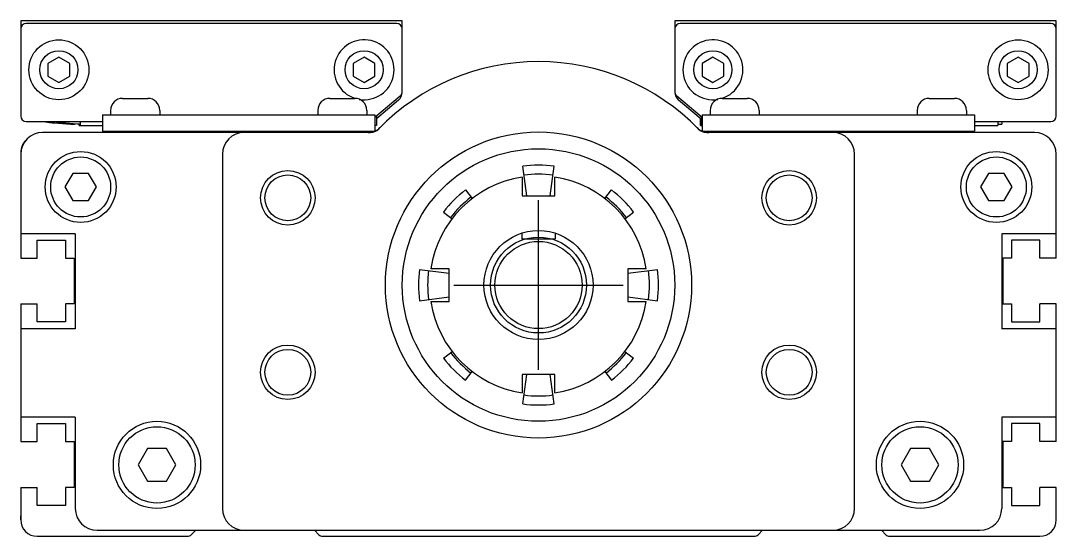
# Model space of a CAD drawing. Extents: x 2.4 to 39.5, y 2.1 to 24.3.
# Drawn here: x 35.723 to 39.464, y 12.928 to 14.791 of the extents above; entities that cross this region are included whole.
import ezdxf

# ---------------------------------------------------------------- set-up
doc = ezdxf.new("R2010")
doc.units = 0
doc.header["$LTSCALE"] = 1.87
doc.header["$MEASUREMENT"] = 0
doc.linetypes.add('CENTER', pattern=[0.6, 0.375, -0.075, 0.075, -0.075])
doc.layers.get('0').update_dxf_attribs({"linetype": 'CONTINUOUS'})

msp = doc.modelspace()

# ---------------------------------------------------------------- linework, layer by layer
for p, q in [((35.7234, 14.7905), (35.7234, 14.446)), ((37.1014, 14.7905), (35.7234, 14.7905)), ((37.0817, 14.7807), (35.7431, 14.7807)), ((37.1014, 14.534), (37.1014, 14.7905)), ((38.0856, 14.7905), (38.0856, 14.534)), ((39.4636, 14.7905), (38.0856, 14.7905)), ((39.4439, 14.7807), (38.1053, 14.7807)), ((39.4636, 14.446), (39.4636, 14.7905)), ((35.8612, 14.6588), (35.8218, 14.6361)), ((35.8218, 14.6361), (35.8218, 14.5906)), ((35.9006, 14.6361), (35.8612, 14.6588)), ((35.9006, 14.5906), (35.9006, 14.6361)), ((36.9636, 14.6588), (36.9242, 14.6361)), ((36.9242, 14.6361), (36.9242, 14.5906)), ((37.0029, 14.6361), (36.9636, 14.6588)), ((37.0029, 14.5906), (37.0029, 14.6361)), ((38.2234, 14.6588), (38.184, 14.6361)), ((38.184, 14.6361), (38.184, 14.5906)), ((38.2628, 14.6361), (38.2234, 14.6588)), ((38.2628, 14.5906), (38.2628, 14.6361)), ((39.3258, 14.6588), (39.2864, 14.6361)), ((39.2864, 14.6361), (39.2864, 14.5906)), ((39.3651, 14.6361), (39.3258, 14.6588)), ((39.3651, 14.5906), (39.3651, 14.6361)), ((35.8218, 14.5906), (35.8612, 14.5679)), ((35.8612, 14.5679), (35.9006, 14.5906)), ((36.9242, 14.5906), (36.9636, 14.5679)), ((36.9636, 14.5679), (37.0029, 14.5906)), ((38.184, 14.5906), (38.2234, 14.5679)), ((38.2234, 14.5679), (38.2628, 14.5906)), ((39.2864, 14.5906), (39.3258, 14.5679)), ((39.3258, 14.5679), (39.3651, 14.5906)), ((37.0029, 14.4422), (37.0943, 14.5189)), ((38.0926, 14.5189), (38.184, 14.4422)), ((36.0915, 14.5101), (36.1821, 14.5101)), ((36.8396, 14.5101), (36.9301, 14.5101)), ((37.0873, 14.5031), (37.0081, 14.4366)), ((38.1802, 14.4356), (38.0997, 14.5031)), ((38.2569, 14.5101), (38.3474, 14.5101)), ((39.0049, 14.5101), (39.0954, 14.5101)), ((36.0187, 14.451), (36.0187, 14.392)), ((36.0187, 14.451), (37.0029, 14.451)), ((36.0482, 14.4668), (36.0482, 14.451)), ((36.2254, 14.4668), (36.2254, 14.451)), ((36.7962, 14.4668), (36.7962, 14.451)), ((36.9734, 14.4668), (36.9734, 14.451)), ((37.0029, 14.451), (37.0029, 14.3927)), ((37.0081, 14.4465), (37.0081, 14.4121)), ((38.1822, 14.4438), (38.1822, 14.4121)), ((38.184, 14.451), (38.184, 14.3927)), ((38.184, 14.451), (39.1683, 14.451)), ((38.2136, 14.4668), (38.2136, 14.451)), ((38.3907, 14.4668), (38.3907, 14.451)), ((38.9616, 14.4668), (38.9616, 14.451)), ((39.1388, 14.4668), (39.1388, 14.451)), ((39.1683, 14.451), (39.1683, 14.392)), ((35.7431, 14.4264), (36.0187, 14.4264)), ((35.8274, 14.423), (35.8366, 14.422)), ((35.9203, 14.4188), (35.9203, 14.4165)), ((35.9348, 14.4121), (35.9348, 14.418)), ((35.9348, 14.4121), (36.0187, 14.4121)), ((35.9381, 14.4264), (35.9381, 14.4121)), ((37.0081, 14.4121), (37.0029, 14.4121)), ((38.1789, 14.4121), (38.1789, 14.4356)), ((38.1789, 14.4121), (38.184, 14.4121)), ((39.1683, 14.4264), (39.4439, 14.4264)), ((39.1683, 14.4121), (39.2522, 14.4121)), ((39.2522, 14.4264), (39.2522, 14.4121)), ((39.2522, 14.4174), (39.2667, 14.4165)), ((39.2667, 14.4264), (39.2667, 14.4165)), ((36.9871, 14.387), (35.8022, 14.387)), ((36.0187, 14.392), (37.0013, 14.392)), ((36.0876, 14.392), (36.0876, 14.387)), ((36.186, 14.392), (36.186, 14.387)), ((36.2768, 14.387), (36.2768, 14.392)), ((36.666, 14.387), (36.666, 14.392)), ((36.7864, 14.387), (36.7864, 14.392)), ((36.8356, 14.392), (36.8356, 14.387)), ((36.934, 14.392), (36.934, 14.387)), ((38.1857, 14.392), (39.1683, 14.392)), ((39.3848, 14.387), (38.1999, 14.387)), ((38.2529, 14.392), (38.2529, 14.387)), ((38.3514, 14.392), (38.3514, 14.387)), ((38.4006, 14.387), (38.4006, 14.392)), ((38.5209, 14.387), (38.5209, 14.392)), ((38.9101, 14.387), (38.9101, 14.392)), ((39.001, 14.392), (39.001, 14.387)), ((39.0994, 14.392), (39.0994, 14.387)), ((35.7234, 14.3082), (35.7234, 13.9332)), ((36.4518, 14.3082), (36.4518, 13.0287)), ((38.7352, 13.0287), (38.7352, 14.3082)), ((39.4636, 13.9332), (39.4636, 14.3082)), ((37.551, 14.1586), (37.537, 14.2652)), ((37.636, 14.1586), (37.65, 14.2652)), ((35.9115, 14.2392), (35.8831, 14.19)), ((35.9684, 14.2392), (35.9115, 14.2392)), ((35.9968, 14.19), (35.9684, 14.2392)), ((37.5344, 14.225), (37.5344, 14.1586)), ((37.6525, 14.1586), (37.6525, 14.225)), ((39.2186, 14.2392), (39.1902, 14.19)), ((39.2754, 14.2392), (39.2186, 14.2392)), ((39.3039, 14.19), (39.2754, 14.2392)), ((35.8831, 14.19), (35.9115, 14.1408)), ((35.9684, 14.1408), (35.9968, 14.19)), ((37.3299, 14.1794), (37.3539, 14.1481)), ((37.8331, 14.1481), (37.8571, 14.1794)), ((39.1902, 14.19), (39.2186, 14.1408)), ((39.2754, 14.1408), (39.3039, 14.19)), ((35.9115, 14.1408), (35.9684, 14.1408)), ((37.5344, 14.1586), (37.6525, 14.1586)), ((39.2186, 14.1408), (39.2754, 14.1408)), ((37.2499, 14.0994), (37.2812, 14.0754)), ((37.9058, 14.0754), (37.9371, 14.0994)), ((35.9204, 14.021), (35.7234, 14.021)), ((35.9204, 14.021), (35.9204, 13.678)), ((37.5335, 14.0233), (37.5335, 14.0027)), ((37.5335, 14.0027), (37.6535, 14.0027)), ((37.6535, 14.0233), (37.6535, 14.0027)), ((39.4636, 14.021), (39.2666, 14.021)), ((39.2666, 14.021), (39.2666, 13.678)), ((37.1641, 13.8923), (37.2707, 13.8783)), ((37.2707, 13.8949), (37.2042, 13.8949)), ((37.2707, 13.7767), (37.2707, 13.8949)), ((37.9827, 13.8949), (37.9163, 13.8949)), ((37.9163, 13.8949), (37.9163, 13.7767)), ((37.9163, 13.8783), (38.0229, 13.8923)), ((35.7234, 13.7678), (35.7234, 13.2704)), ((37.1641, 13.7793), (37.2707, 13.7933)), ((37.2042, 13.7767), (37.2707, 13.7767)), ((37.9163, 13.7933), (38.0229, 13.7793)), ((37.9163, 13.7767), (37.9827, 13.7767)), ((39.4636, 13.2704), (39.4636, 13.7678)), ((35.9204, 13.678), (35.7234, 13.678)), ((39.4636, 13.678), (39.2666, 13.678)), ((37.2499, 13.5722), (37.2812, 13.5962)), ((37.9058, 13.5962), (37.9371, 13.5722)), ((37.3299, 13.4922), (37.3539, 13.5235)), ((37.6525, 13.513), (37.5344, 13.513)), ((37.5344, 13.513), (37.5344, 13.4466)), ((37.537, 13.4064), (37.551, 13.513)), ((37.65, 13.4064), (37.636, 13.513)), ((37.6525, 13.4466), (37.6525, 13.513)), ((37.8331, 13.5235), (37.8571, 13.4922)), ((35.9204, 13.359), (35.7234, 13.359)), ((35.9204, 13.359), (35.9204, 13.0287)), ((39.4636, 13.359), (39.2666, 13.359)), ((39.2666, 13.359), (39.2666, 13.0287)), ((36.1814, 13.2452), (36.1473, 13.1862)), ((36.2496, 13.2452), (36.1814, 13.2452)), ((36.2837, 13.1862), (36.2496, 13.2452)), ((38.9373, 13.2452), (38.9033, 13.1862)), ((39.0055, 13.2452), (38.9373, 13.2452)), ((39.0396, 13.1862), (39.0055, 13.2452)), ((36.1473, 13.1862), (36.1814, 13.1271)), ((36.2496, 13.1271), (36.2837, 13.1862)), ((38.9033, 13.1862), (38.9373, 13.1271)), ((39.0055, 13.1271), (39.0396, 13.1862)), ((35.7234, 13.105), (35.7234, 12.9874)), ((36.1814, 13.1271), (36.2496, 13.1271)), ((38.9373, 13.1271), (39.0055, 13.1271)), ((39.4636, 12.9874), (39.4636, 13.105)), ((35.7234, 12.9874), (35.7234, 13.0023)), ((39.4636, 12.9874), (39.4636, 13.0023)), ((35.9992, 12.95), (39.1878, 12.95)), ((36.3553, 12.95), (36.3394, 12.9341)), ((36.8003, 12.9341), (36.7844, 12.95)), ((38.4025, 12.95), (38.3867, 12.9341)), ((38.8476, 12.9341), (38.8317, 12.95)), ((35.7825, 12.9283), (36.3255, 12.9283)), ((36.8142, 12.9283), (38.3727, 12.9283)), ((38.8615, 12.9283), (39.4045, 12.9283))]:
    msp.add_line(p, q)
at = {"color": 2, "linetype": 'CENTER'}
for p, q in [((37.5935, 13.5298), (37.5935, 14.1418)), ((37.2875, 13.8358), (37.8995, 13.8358))]:
    msp.add_line(p, q, dxfattribs=at)
at = {"color": 7, "linetype": 'CONTINUOUS'}
for p, q in [((35.7826, 13.9981), (35.885, 13.9981)), ((35.7826, 13.9332), (35.7826, 13.9981)), ((35.885, 13.9981), (35.885, 13.9332)), ((39.4044, 13.9981), (39.302, 13.9981)), ((39.302, 13.9981), (39.302, 13.9332)), ((39.4044, 13.9332), (39.4044, 13.9981)), ((35.7234, 13.9332), (35.7826, 13.9332)), ((35.885, 13.9332), (35.9165, 13.9332)), ((35.9165, 13.9332), (35.9165, 13.7678)), ((39.2705, 13.9332), (39.2705, 13.7678)), ((39.302, 13.9332), (39.2705, 13.9332)), ((39.4636, 13.9332), (39.4044, 13.9332)), ((35.7234, 13.7678), (35.7826, 13.7678)), ((35.7826, 13.7029), (35.7826, 13.7678)), ((35.9165, 13.7678), (35.885, 13.7678)), ((35.885, 13.7678), (35.885, 13.7029)), ((39.2705, 13.7678), (39.302, 13.7678)), ((39.302, 13.7678), (39.302, 13.7029)), ((39.4044, 13.7029), (39.4044, 13.7678)), ((39.4636, 13.7678), (39.4044, 13.7678)), ((35.885, 13.7029), (35.7826, 13.7029)), ((39.302, 13.7029), (39.4044, 13.7029)), ((35.7826, 13.2704), (35.7826, 13.3354)), ((35.7826, 13.3354), (35.885, 13.3354)), ((35.885, 13.3354), (35.885, 13.2704)), ((39.4044, 13.3354), (39.302, 13.3354)), ((39.302, 13.3354), (39.302, 13.2704)), ((39.4044, 13.2704), (39.4044, 13.3354)), ((35.7234, 13.2704), (35.7826, 13.2704)), ((35.885, 13.2704), (35.9165, 13.2704)), ((35.9165, 13.2704), (35.9165, 13.105)), ((39.302, 13.2704), (39.2705, 13.2704)), ((39.2705, 13.2704), (39.2705, 13.105)), ((39.4636, 13.2704), (39.4044, 13.2704)), ((35.7234, 13.105), (35.7826, 13.105)), ((35.7826, 13.0401), (35.7826, 13.105)), ((35.885, 13.105), (35.885, 13.0401)), ((35.9165, 13.105), (35.885, 13.105)), ((39.2705, 13.105), (39.302, 13.105)), ((39.302, 13.105), (39.302, 13.0401)), ((39.4044, 13.0401), (39.4044, 13.105)), ((39.4636, 13.105), (39.4044, 13.105)), ((35.885, 13.0401), (35.7826, 13.0401)), ((39.302, 13.0401), (39.4044, 13.0401))]:
    msp.add_line(p, q, dxfattribs=at)
for points in [[(35.8122, 14.426), (35.8125, 14.4257), (35.8152, 14.4248), (35.8202, 14.4239), (35.8274, 14.423)], [(35.8366, 14.422), (35.8476, 14.4211), (35.8601, 14.4202), (35.874, 14.4193), (35.8888, 14.4184), (35.9044, 14.4174), (35.9203, 14.4165)], [(35.8515, 14.426), (35.8519, 14.4257), (35.8546, 14.4248), (35.8596, 14.4239), (35.8668, 14.423), (35.8759, 14.422), (35.8869, 14.4211), (35.8995, 14.4202), (35.9133, 14.4193), (35.9282, 14.4184), (35.9381, 14.4178)]]:
    msp.add_lwpolyline(points)
for centre, radius in [((35.8612, 14.6134), 0.1083), ((39.3258, 14.6134), 0.1083), ((35.8612, 14.6134), 0.0689), ((36.9636, 14.6134), 0.0689), ((38.2234, 14.6134), 0.0689), ((39.3258, 14.6134), 0.0689), ((37.5935, 13.8358), 0.5528), ((37.5935, 13.8358), 0.4921), ((35.9399, 14.19), 0.128), ((35.9399, 14.19), 0.1083), ((39.247, 14.19), 0.128), ((39.247, 14.19), 0.1083), ((36.688, 14.1508), 0.0984), ((36.688, 14.1508), 0.0827), ((38.499, 14.1508), 0.0984), ((38.499, 14.1508), 0.0827), ((37.5935, 13.8358), 0.1969), ((37.5935, 13.8358), 0.1732), ((37.5935, 13.8358), 0.1575), ((36.688, 13.5208), 0.0984), ((38.499, 13.5208), 0.0984), ((36.688, 13.5208), 0.0827), ((38.499, 13.5208), 0.0827), ((36.2155, 13.1862), 0.1575), ((36.2155, 13.1862), 0.1378), ((38.9714, 13.1862), 0.1575), ((38.9714, 13.1862), 0.1378)]:
    msp.add_circle(centre, radius)
for centre, radius, start, end in [((35.7431, 14.761), 0.0197, 90, 180), ((37.0817, 14.761), 0.0197, 0, 90), ((38.1053, 14.761), 0.0197, 90, 180), ((39.4439, 14.761), 0.0197, 0, 90), ((36.9636, 14.6134), 0.1083, 260.818, 252.033), ((38.2234, 14.6134), 0.1083, 287.967, 279.182), ((37.5935, 13.8358), 0.8071, 44.2407, 135.7593), ((37.062, 14.5333), 0.0394, 310, 0), ((37.0817, 14.534), 0.0197, 310, 0), ((38.1053, 14.534), 0.0197, 180, 230), ((38.125, 14.5333), 0.0394, 180, 230), ((36.0915, 14.4668), 0.0433, 90, 180), ((36.1821, 14.4668), 0.0433, 0, 90), ((36.8396, 14.4668), 0.0433, 90, 180), ((36.9301, 14.4668), 0.0433, 0, 90), ((38.2569, 14.4668), 0.0433, 90, 180), ((38.3474, 14.4668), 0.0433, 0, 90), ((39.0049, 14.4668), 0.0433, 90, 180), ((39.0954, 14.4668), 0.0433, 0, 90), ((35.7431, 14.446), 0.0197, 180, 270), ((39.4439, 14.446), 0.0197, 270, 0), ((36.9788, 14.446), 0.0591, 270, 315.1572), ((38.2082, 14.446), 0.0591, 224.8428, 270), ((38.2055, 14.4657), 0.0394, 230, 233.4328), ((35.8022, 14.3082), 0.0787, 90, 180), ((36.5305, 14.3082), 0.0787, 90, 180), ((36.9871, 14.4264), 0.0394, 270, 315.7593), ((38.1999, 14.4264), 0.0394, 224.2407, 270), ((38.6565, 14.3082), 0.0787, 0, 90), ((39.3848, 14.3082), 0.0787, 0, 90), ((35.7825, 14.3155), 0.0591, 136.3107, 180), ((35.7825, 14.3155), 0.0591, 136.3107, 180), ((37.5935, 13.8358), 0.4331, 82.5, 97.5), ((37.5935, 13.8358), 0.3937, 98.6269, 171.3731), ((37.5935, 13.8358), 0.4005, 82.5, 97.5), ((37.5935, 13.8358), 0.3937, 8.6269, 81.3731), ((37.5935, 13.8358), 0.4331, 127.5, 142.5), ((37.5935, 13.8358), 0.4331, 37.5, 52.5), ((37.5935, 13.8358), 0.4005, 127.5, 142.5), ((37.5935, 13.8358), 0.4005, 37.5, 52.5), ((37.5935, 13.8358), 0.4331, 172.5, 187.5), ((37.5935, 13.8358), 0.4005, 172.5, 187.5), ((37.5935, 13.8358), 0.4005, 352.5, 7.5), ((37.5935, 13.8358), 0.4331, 352.5, 7.5), ((37.5935, 13.8358), 0.3937, 188.6269, 261.3731), ((37.5935, 13.8358), 0.3937, 278.6269, 351.3731), ((37.5935, 13.8358), 0.4005, 217.5, 232.5), ((37.5935, 13.8358), 0.4005, 307.5, 322.5), ((37.5935, 13.8358), 0.4331, 217.5, 232.5), ((37.5935, 13.8358), 0.4331, 307.5, 322.5), ((37.5935, 13.8358), 0.4005, 262.5, 277.5), ((37.5935, 13.8358), 0.4331, 262.5, 277.5), ((35.9992, 13.0287), 0.0787, 180, 270), ((36.5305, 13.0287), 0.0787, 180, 270), ((38.6565, 13.0287), 0.0787, 270, 0), ((39.1878, 13.0287), 0.0787, 270, 0), ((35.7825, 12.9874), 0.0591, 180, 270), ((39.4045, 12.9874), 0.0591, 270, 0), ((36.3255, 12.948), 0.0197, 270, 315), ((36.8142, 12.948), 0.0197, 225, 270), ((38.3727, 12.948), 0.0197, 270, 315), ((38.8615, 12.948), 0.0197, 225, 270)]:
    msp.add_arc(centre, radius, start, end)

doc.saveas('drawing.dxf')
